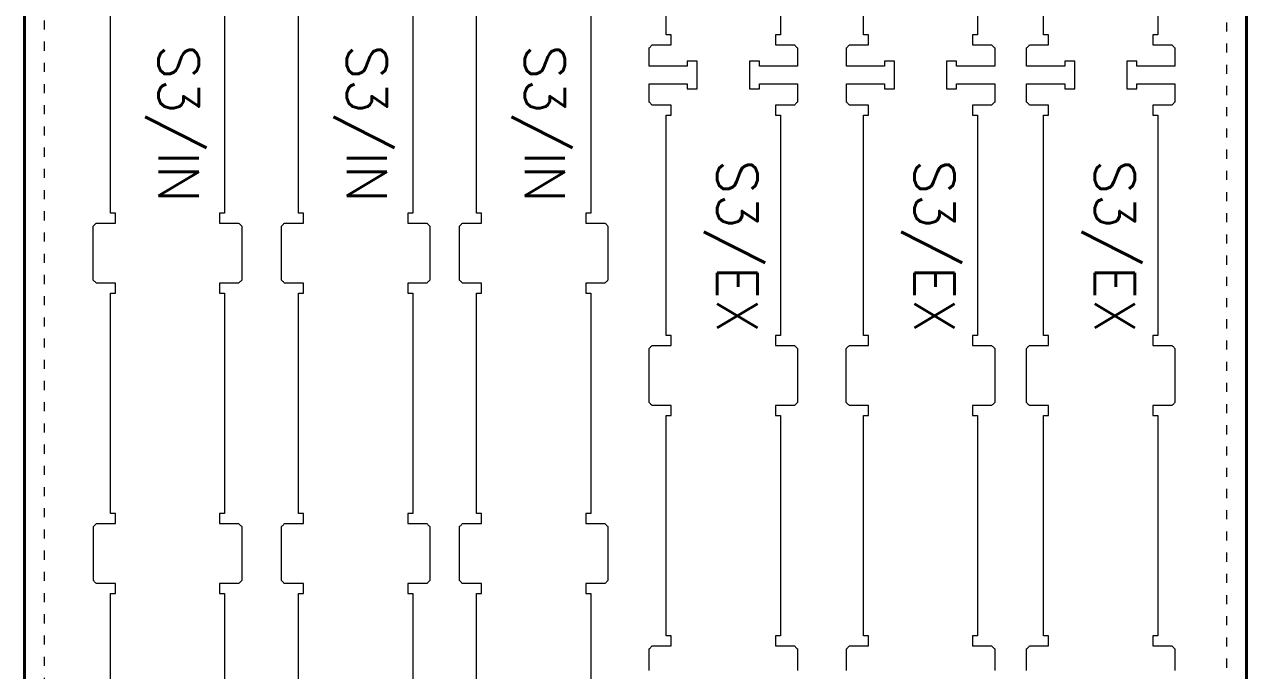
# Model space of a CAD drawing. Header units: millimetres. Extents: x 481 to 28351, y -1147 to 6765.
# Drawn here: x 14962 to 16182, y 4864 to 5509 of the extents above; entities that cross this region are included whole.
import ezdxf

# ---------------------------------------------------------------- set-up
doc = ezdxf.new("R2010")
doc.units = ezdxf.units.MM
doc.linetypes.add('DGN Style 5', pattern=[21.175771, 9.07533, -12.10044])
for name, color, linetype, lineweight in [('0_NOPRINT_TOLERANCE', 7, 'DGN Style 5', 0), ('BOARD_18MM_BIRCH-PLY', 73, 'Continuous', 40), ('CUTOUT_18MM_OUTSIDE', 201, 'Continuous', 0)]:
    doc.layers.add(name, color=color, linetype=linetype, lineweight=lineweight)
doc.layers.add('1_ANYTOOL_1MMDEEP_INSIDE', color=2, linetype='Continuous')
doc.styles.get("Standard").update_dxf_attribs({"font": 'romans.shx', "bigfont": 'hztxt.shx'})

msp = doc.modelspace()

# ---------------------------------------------------------------- linework, layer by layer
at = {"layer": '0_NOPRINT_TOLERANCE'}
msp.add_lwpolyline([(14982.1, 6463.6), (16162.1, 6463.6), (16162.1, 4063.6), (14982.1, 4063.6)], close=True, dxfattribs=at)
msp.add_lwpolyline([(14982.1, 6463.6), (16162.1, 6463.6), (16162.1, 4063.6), (14982.1, 4063.6)], close=True, dxfattribs=at)
at = {"layer": 'BOARD_18MM_BIRCH-PLY'}
msp.add_lwpolyline([(14962.1, 6483.6), (16182.1, 6483.6), (16182.1, 4043.6), (14962.1, 4043.6), (14962.1, 6483.6)], dxfattribs=at)
at = {"layer": 'CUTOUT_18MM_OUTSIDE'}
for points in [[(15048, 4852.3), (15048, 4874.3), (15048, 4896.3), (15048, 4918.3), (15048, 4940.3), (15049, 4940.3), (15050, 4940.3), (15051, 4940.3), (15052, 4940.3), (15053, 4940.3), (15053, 4942.3), (15053, 4944.3), (15053, 4946.3), (15053, 4948.3), (15053, 4950.3), (15049, 4950.3), (15045, 4950.3), (15042, 4950.3), (15038, 4950.3), (15034, 4950.3), (15033.4, 4950.9), (15032.8, 4951.5), (15032.2, 4952.1), (15031.6, 4952.7), (15031, 4953.3), (15031, 4964.1), (15031, 4974.9), (15031, 4985.7), (15031, 4996.5), (15031, 5007.3), (15031.6, 5007.9), (15032.2, 5008.5), (15032.8, 5009.1), (15033.4, 5009.7), (15034, 5010.3), (15038, 5010.3), (15042, 5010.3), (15045, 5010.3), (15049, 5010.3), (15053, 5010.3), (15053, 5012.3), (15053, 5014.3), (15053, 5016.3), (15053, 5018.3), (15053, 5020.3), (15052, 5020.3), (15051, 5020.3), (15050, 5020.3), (15049, 5020.3), (15048, 5020.3), (15048, 5064.3), (15048, 5108.3), (15048, 5152.3), (15047.9, 5196.3), (15047.9, 5240.3), (15048.9, 5240.3), (15049.9, 5240.3), (15050.9, 5240.3), (15051.9, 5240.3), (15052.9, 5240.3), (15052.9, 5242.3), (15052.9, 5244.3), (15052.9, 5246.3), (15052.9, 5248.3), (15052.9, 5250.3), (15048.9, 5250.3), (15044.9, 5250.3), (15041.9, 5250.3), (15037.9, 5250.3), (15033.9, 5250.3), (15033.3, 5250.9), (15032.7, 5251.5), (15032.1, 5252.1), (15031.5, 5252.7), (15030.9, 5253.3), (15030.9, 5264.1), (15030.9, 5274.9), (15030.9, 5285.7), (15030.9, 5296.5), (15030.9, 5307.3), (15031.5, 5307.9), (15032.1, 5308.5), (15032.7, 5309.1), (15033.3, 5309.7), (15033.9, 5310.3), (15037.9, 5310.3), (15041.9, 5310.3), (15044.9, 5310.3), (15048.9, 5310.3), (15052.9, 5310.3), (15052.9, 5312.3), (15052.9, 5314.3), (15052.9, 5316.3), (15052.9, 5318.3), (15052.9, 5320.3), (15051.9, 5320.3), (15050.9, 5320.3), (15049.9, 5320.3), (15048.9, 5320.3), (15047.9, 5320.3), (15048, 5364.3), (15048, 5408.3), (15048, 5452.3), (15048, 5496.3), (15048, 5540.3)], [(15162, 5540.3), (15162, 5496.3), (15162, 5452.3), (15162, 5408.3), (15162, 5364.3), (15162, 5320.3), (15161, 5320.3), (15160, 5320.3), (15159, 5320.3), (15158, 5320.3), (15157, 5320.3), (15157, 5318.3), (15157, 5316.3), (15157, 5314.3), (15157, 5312.3), (15157, 5310.3), (15161, 5310.3), (15165, 5310.3), (15169, 5310.3), (15172, 5310.3), (15176, 5310.3), (15176.6, 5309.7), (15177.2, 5309.1), (15177.8, 5308.5), (15178.4, 5307.9), (15179, 5307.3), (15179, 5296.5), (15179, 5285.7), (15179, 5274.9), (15179, 5264.1), (15179, 5253.3), (15178.4, 5252.7), (15177.8, 5252.1), (15177.2, 5251.5), (15176.6, 5250.9), (15176, 5250.3), (15172, 5250.3), (15169, 5250.3), (15165, 5250.3), (15161, 5250.3), (15157, 5250.3), (15157, 5248.3), (15157, 5246.3), (15157, 5244.3), (15157, 5242.3), (15157, 5240.3), (15158, 5240.3), (15159, 5240.3), (15160, 5240.3), (15161, 5240.3), (15162, 5240.3), (15162, 5196.3), (15162, 5152.3), (15162, 5108.3), (15162, 5064.3), (15162, 5020.3), (15161, 5020.3), (15160, 5020.3), (15159, 5020.3), (15158, 5020.3), (15157, 5020.3), (15157, 5018.3), (15157, 5016.3), (15157, 5014.3), (15157, 5012.3), (15157, 5010.3), (15161, 5010.3), (15165, 5010.3), (15169, 5010.3), (15172, 5010.3), (15176, 5010.3), (15176.6, 5009.7), (15177.2, 5009.1), (15177.8, 5008.5), (15178.4, 5007.9), (15179, 5007.3), (15179, 4996.5), (15179, 4985.7), (15179, 4974.9), (15179, 4964.1), (15179, 4953.3), (15178.4, 4952.7), (15177.8, 4952.1), (15177.2, 4951.5), (15176.6, 4950.9), (15176, 4950.3), (15172, 4950.3), (15169, 4950.3), (15165, 4950.3), (15161, 4950.3), (15157, 4950.3), (15157, 4948.3), (15157, 4946.3), (15157, 4944.3), (15157, 4942.3), (15157, 4940.3), (15158, 4940.3), (15159, 4940.3), (15160, 4940.3), (15161, 4940.3), (15162, 4940.3), (15162, 4918.3), (15162, 4896.3), (15162, 4874.3), (15162, 4852.3)], [(15235.8, 4852.3), (15235.8, 4874.3), (15235.8, 4896.3), (15235.8, 4918.3), (15235.8, 4940.3), (15236.8, 4940.3), (15237.8, 4940.3), (15238.8, 4940.3), (15239.8, 4940.3), (15240.8, 4940.3), (15240.8, 4942.3), (15240.8, 4944.3), (15240.8, 4946.3), (15240.8, 4948.3), (15240.8, 4950.3), (15236.8, 4950.3), (15232.8, 4950.3), (15229.8, 4950.3), (15225.8, 4950.3), (15221.8, 4950.3), (15221.2, 4950.9), (15220.6, 4951.5), (15220, 4952.1), (15219.4, 4952.7), (15218.8, 4953.3), (15218.8, 4964.1), (15218.8, 4974.9), (15218.8, 4985.7), (15218.8, 4996.5), (15218.8, 5007.3), (15219.4, 5007.9), (15220, 5008.5), (15220.6, 5009.1), (15221.2, 5009.7), (15221.8, 5010.3), (15225.8, 5010.3), (15229.8, 5010.3), (15232.8, 5010.3), (15236.8, 5010.3), (15240.8, 5010.3), (15240.8, 5012.3), (15240.8, 5014.3), (15240.8, 5016.3), (15240.8, 5018.3), (15240.8, 5020.3), (15239.8, 5020.3), (15238.8, 5020.3), (15237.8, 5020.3), (15236.8, 5020.3), (15235.8, 5020.3), (15235.8, 5064.3), (15235.8, 5108.3), (15235.8, 5152.3), (15235.8, 5196.3), (15235.8, 5240.3), (15236.8, 5240.3), (15237.8, 5240.3), (15238.8, 5240.3), (15239.8, 5240.3), (15240.8, 5240.3), (15240.8, 5242.3), (15240.8, 5244.3), (15240.8, 5246.3), (15240.8, 5248.3), (15240.8, 5250.3), (15236.8, 5250.3), (15232.8, 5250.3), (15229.8, 5250.3), (15225.8, 5250.3), (15221.8, 5250.3), (15221.2, 5250.9), (15220.6, 5251.5), (15220, 5252.1), (15219.4, 5252.7), (15218.8, 5253.3), (15218.8, 5264.1), (15218.8, 5274.9), (15218.8, 5285.7), (15218.8, 5296.5), (15218.8, 5307.3), (15219.4, 5307.9), (15220, 5308.5), (15220.6, 5309.1), (15221.2, 5309.7), (15221.8, 5310.3), (15225.8, 5310.3), (15229.8, 5310.3), (15232.8, 5310.3), (15236.8, 5310.3), (15240.8, 5310.3), (15240.8, 5312.3), (15240.8, 5314.3), (15240.8, 5316.3), (15240.8, 5318.3), (15240.8, 5320.3), (15239.8, 5320.3), (15238.8, 5320.3), (15237.8, 5320.3), (15236.8, 5320.3), (15235.8, 5320.3), (15235.8, 5364.3), (15235.8, 5408.3), (15235.8, 5452.3), (15235.8, 5496.3), (15235.8, 5540.3)], [(15349.8, 5540.3), (15349.8, 5496.3), (15349.8, 5452.3), (15349.8, 5408.3), (15349.8, 5364.3), (15349.8, 5320.3), (15348.8, 5320.3), (15347.8, 5320.3), (15346.8, 5320.3), (15345.8, 5320.3), (15344.8, 5320.3), (15344.8, 5318.3), (15344.8, 5316.3), (15344.8, 5314.3), (15344.8, 5312.3), (15344.8, 5310.3), (15348.8, 5310.3), (15352.8, 5310.3), (15356.8, 5310.3), (15359.8, 5310.3), (15363.8, 5310.3), (15364.4, 5309.7), (15365, 5309.1), (15365.6, 5308.5), (15366.2, 5307.9), (15366.8, 5307.3), (15366.8, 5296.5), (15366.8, 5285.7), (15366.8, 5274.9), (15366.8, 5264.1), (15366.8, 5253.3), (15366.2, 5252.7), (15365.6, 5252.1), (15365, 5251.5), (15364.4, 5250.9), (15363.8, 5250.3), (15359.8, 5250.3), (15356.8, 5250.3), (15352.8, 5250.3), (15348.8, 5250.3), (15344.8, 5250.3), (15344.8, 5248.3), (15344.8, 5246.3), (15344.8, 5244.3), (15344.8, 5242.3), (15344.8, 5240.3), (15345.8, 5240.3), (15346.8, 5240.3), (15347.8, 5240.3), (15348.8, 5240.3), (15349.8, 5240.3), (15349.8, 5196.3), (15349.8, 5152.3), (15349.8, 5108.3), (15349.8, 5064.3), (15349.8, 5020.3), (15348.8, 5020.3), (15347.8, 5020.3), (15346.8, 5020.3), (15345.8, 5020.3), (15344.8, 5020.3), (15344.8, 5018.3), (15344.8, 5016.3), (15344.8, 5014.3), (15344.8, 5012.3), (15344.8, 5010.3), (15348.8, 5010.3), (15352.8, 5010.3), (15356.8, 5010.3), (15359.8, 5010.3), (15363.8, 5010.3), (15364.4, 5009.7), (15365, 5009.1), (15365.6, 5008.5), (15366.2, 5007.9), (15366.8, 5007.3), (15366.8, 4996.5), (15366.8, 4985.7), (15366.8, 4974.9), (15366.8, 4964.1), (15366.8, 4953.3), (15366.2, 4952.7), (15365.6, 4952.1), (15365, 4951.5), (15364.4, 4950.9), (15363.8, 4950.3), (15359.8, 4950.3), (15356.8, 4950.3), (15352.8, 4950.3), (15348.8, 4950.3), (15344.8, 4950.3), (15344.8, 4948.3), (15344.8, 4946.3), (15344.8, 4944.3), (15344.8, 4942.3), (15344.8, 4940.3), (15345.8, 4940.3), (15346.8, 4940.3), (15347.8, 4940.3), (15348.8, 4940.3), (15349.8, 4940.3), (15349.8, 4918.3), (15349.8, 4896.3), (15349.8, 4874.3), (15349.8, 4852.3)], [(15413.5, 4852.3), (15413.5, 4874.3), (15413.5, 4896.3), (15413.5, 4918.3), (15413.5, 4940.3), (15414.5, 4940.3), (15415.5, 4940.3), (15416.5, 4940.3), (15417.5, 4940.3), (15418.5, 4940.3), (15418.5, 4942.3), (15418.5, 4944.3), (15418.5, 4946.3), (15418.5, 4948.3), (15418.5, 4950.3), (15414.5, 4950.3), (15410.5, 4950.3), (15407.5, 4950.3), (15403.5, 4950.3), (15399.5, 4950.3), (15398.9, 4950.9), (15398.3, 4951.5), (15397.7, 4952.1), (15397.1, 4952.7), (15396.5, 4953.3), (15396.5, 4964.1), (15396.5, 4974.9), (15396.5, 4985.7), (15396.5, 4996.5), (15396.5, 5007.3), (15397.1, 5007.9), (15397.7, 5008.5), (15398.3, 5009.1), (15398.9, 5009.7), (15399.5, 5010.3), (15403.5, 5010.3), (15407.5, 5010.3), (15410.5, 5010.3), (15414.5, 5010.3), (15418.5, 5010.3), (15418.5, 5012.3), (15418.5, 5014.3), (15418.5, 5016.3), (15418.5, 5018.3), (15418.5, 5020.3), (15417.5, 5020.3), (15416.5, 5020.3), (15415.5, 5020.3), (15414.5, 5020.3), (15413.5, 5020.3), (15413.5, 5064.3), (15413.5, 5108.3), (15413.5, 5152.3), (15413.5, 5196.3), (15413.5, 5240.3), (15414.5, 5240.3), (15415.5, 5240.3), (15416.5, 5240.3), (15417.5, 5240.3), (15418.5, 5240.3), (15418.5, 5242.3), (15418.5, 5244.3), (15418.5, 5246.3), (15418.5, 5248.3), (15418.5, 5250.3), (15414.5, 5250.3), (15410.5, 5250.3), (15407.5, 5250.3), (15403.5, 5250.3), (15399.5, 5250.3), (15398.9, 5250.9), (15398.3, 5251.5), (15397.7, 5252.1), (15397.1, 5252.7), (15396.5, 5253.3), (15396.5, 5264.1), (15396.5, 5274.9), (15396.5, 5285.7), (15396.5, 5296.5), (15396.5, 5307.3), (15397.1, 5307.9), (15397.7, 5308.5), (15398.3, 5309.1), (15398.9, 5309.7), (15399.5, 5310.3), (15403.5, 5310.3), (15407.5, 5310.3), (15410.5, 5310.3), (15414.5, 5310.3), (15418.5, 5310.3), (15418.5, 5312.3), (15418.5, 5314.3), (15418.5, 5316.3), (15418.5, 5318.3), (15418.5, 5320.3), (15417.5, 5320.3), (15416.5, 5320.3), (15415.5, 5320.3), (15414.5, 5320.3), (15413.5, 5320.3), (15413.5, 5364.3), (15413.5, 5408.3), (15413.5, 5452.3), (15413.5, 5496.3), (15413.5, 5540.3)], [(15527.5, 5540.3), (15527.5, 5496.3), (15527.5, 5452.3), (15527.6, 5408.3), (15527.6, 5364.3), (15527.6, 5320.3), (15526.6, 5320.3), (15525.6, 5320.3), (15524.6, 5320.3), (15523.6, 5320.3), (15522.6, 5320.3), (15522.6, 5318.3), (15522.6, 5316.3), (15522.6, 5314.3), (15522.6, 5312.3), (15522.6, 5310.3), (15526.6, 5310.3), (15530.6, 5310.3), (15534.6, 5310.3), (15537.6, 5310.3), (15541.6, 5310.3), (15542.2, 5309.7), (15542.8, 5309.1), (15543.4, 5308.5), (15544, 5307.9), (15544.6, 5307.3), (15544.6, 5296.5), (15544.6, 5285.7), (15544.6, 5274.9), (15544.6, 5264.1), (15544.6, 5253.3), (15544, 5252.7), (15543.4, 5252.1), (15542.8, 5251.5), (15542.2, 5250.9), (15541.6, 5250.3), (15537.6, 5250.3), (15534.6, 5250.3), (15530.6, 5250.3), (15526.6, 5250.3), (15522.6, 5250.3), (15522.6, 5248.3), (15522.6, 5246.3), (15522.6, 5244.3), (15522.6, 5242.3), (15522.6, 5240.3), (15523.6, 5240.3), (15524.6, 5240.3), (15525.6, 5240.3), (15526.6, 5240.3), (15527.6, 5240.3), (15527.6, 5196.3), (15527.6, 5152.3), (15527.6, 5108.3), (15527.6, 5064.3), (15527.5, 5020.3), (15526.5, 5020.3), (15525.5, 5020.3), (15524.5, 5020.3), (15523.5, 5020.3), (15522.5, 5020.3), (15522.5, 5018.3), (15522.5, 5016.3), (15522.5, 5014.3), (15522.5, 5012.3), (15522.5, 5010.3), (15526.5, 5010.3), (15530.5, 5010.3), (15534.5, 5010.3), (15537.5, 5010.3), (15541.5, 5010.3), (15542.1, 5009.7), (15542.7, 5009.1), (15543.3, 5008.5), (15543.9, 5007.9), (15544.5, 5007.3), (15544.5, 4996.5), (15544.5, 4985.7), (15544.5, 4974.9), (15544.5, 4964.1), (15544.5, 4953.3), (15543.9, 4952.7), (15543.3, 4952.1), (15542.7, 4951.5), (15542.1, 4950.9), (15541.5, 4950.3), (15537.5, 4950.3), (15534.5, 4950.3), (15530.5, 4950.3), (15526.5, 4950.3), (15522.5, 4950.3), (15522.5, 4948.3), (15522.5, 4946.3), (15522.5, 4944.3), (15522.5, 4942.3), (15522.5, 4940.3), (15523.5, 4940.3), (15524.5, 4940.3), (15525.5, 4940.3), (15526.5, 4940.3), (15527.5, 4940.3), (15527.5, 4918.3), (15527.5, 4896.3), (15527.5, 4874.3), (15527.5, 4852.3)], [(15585.8, 4863.5), (15585.8, 4874.3), (15585.8, 4885.1), (15586.4, 4885.7), (15587, 4886.3), (15587.6, 4886.9), (15588.2, 4887.5), (15588.8, 4888.1), (15592.8, 4888.1), (15596.8, 4888.1), (15599.8, 4888.1), (15603.8, 4888.1), (15607.8, 4888.1), (15607.8, 4890.1), (15607.8, 4892.1), (15607.8, 4894.1), (15607.8, 4896.1), (15607.8, 4898.1), (15606.8, 4898.1), (15605.8, 4898.1), (15604.8, 4898.1), (15603.8, 4898.1), (15602.8, 4898.1), (15602.8, 4942.1), (15602.8, 4986.1), (15602.8, 5030.1), (15602.8, 5074.1), (15602.8, 5118.1), (15603.8, 5118.1), (15604.8, 5118.1), (15605.8, 5118.1), (15606.8, 5118.1), (15607.8, 5118.1), (15607.8, 5120.1), (15607.8, 5122.1), (15607.8, 5124.1), (15607.8, 5126.1), (15607.8, 5128.1), (15603.8, 5128.1), (15599.8, 5128.1), (15596.8, 5128.1), (15592.8, 5128.1), (15588.8, 5128.1), (15588.2, 5128.7), (15587.6, 5129.3), (15587, 5129.9), (15586.4, 5130.5), (15585.8, 5131.1), (15585.8, 5141.9), (15585.8, 5152.7), (15585.8, 5163.5), (15585.8, 5174.3), (15585.8, 5185.1), (15586.4, 5185.7), (15587, 5186.3), (15587.6, 5186.9), (15588.2, 5187.5), (15588.8, 5188.1), (15592.8, 5188.1), (15596.8, 5188.1), (15599.8, 5188.1), (15603.8, 5188.1), (15607.8, 5188.1), (15607.8, 5190.1), (15607.8, 5192.1), (15607.8, 5194.1), (15607.8, 5196.1), (15607.8, 5198.1), (15606.8, 5198.1), (15605.8, 5198.1), (15604.8, 5198.1), (15603.8, 5198.1), (15602.8, 5198.1), (15602.8, 5242.1), (15602.8, 5286.1), (15602.8, 5330.1), (15602.8, 5374.1), (15602.8, 5418.1), (15603.8, 5418.1), (15604.8, 5418.1), (15605.8, 5418.1), (15606.8, 5418.1), (15607.8, 5418.1), (15607.8, 5420.1), (15607.8, 5422.1), (15607.8, 5424.1), (15607.8, 5426.1), (15607.8, 5428.1), (15603.8, 5428.1), (15599.8, 5428.1), (15596.8, 5428.1), (15592.8, 5428.1), (15588.8, 5428.1), (15588.2, 5428.7), (15587.6, 5429.3), (15587, 5429.9), (15586.4, 5430.5), (15585.8, 5431.1), (15585.8, 5434.7), (15585.8, 5438.3), (15585.8, 5442.2), (15585.8, 5445.8), (15585.8, 5449.4), (15593.6, 5449.4), (15600.4, 5449.4), (15608.2, 5449.4), (15616, 5449.4), (15623.8, 5449.4), (15623.8, 5448.4), (15623.8, 5447.4), (15623.8, 5446.4), (15623.8, 5445.4), (15623.8, 5444.4), (15625.8, 5444.4), (15627.8, 5444.4), (15629.8, 5444.4), (15631.8, 5444.4), (15633.8, 5444.4), (15633.8, 5450), (15633.8, 5455.3), (15633.8, 5460.9), (15633.8, 5466.3), (15633.8, 5471.9), (15631.8, 5471.9), (15629.8, 5471.9), (15627.8, 5471.9), (15625.8, 5471.9), (15623.8, 5471.9), (15623.8, 5470.9), (15623.8, 5469.9), (15623.8, 5468.9), (15623.8, 5467.9), (15623.8, 5466.9), (15616, 5466.9), (15608.2, 5466.9), (15600.4, 5466.9), (15593.6, 5466.9), (15585.8, 5466.9), (15585.8, 5470.5), (15585.8, 5474.1), (15585.8, 5477.7), (15585.8, 5481.5), (15585.8, 5485.1), (15586.4, 5485.7), (15587, 5486.3), (15587.6, 5486.9), (15588.2, 5487.5), (15588.8, 5488.1), (15592.8, 5488.1), (15596.8, 5488.1), (15599.8, 5488.1), (15603.8, 5488.1), (15607.8, 5488.1), (15607.8, 5490.1), (15607.8, 5492.1), (15607.8, 5494.1), (15607.8, 5496.1), (15607.8, 5498.1), (15606.8, 5498.1), (15605.8, 5498.1), (15604.8, 5498.1), (15603.8, 5498.1), (15602.8, 5498.1), (15602.8, 5520.1)], [(15716.8, 5520.1), (15716.8, 5498.1), (15715.8, 5498.1), (15714.8, 5498.1), (15713.8, 5498.1), (15712.8, 5498.1), (15711.8, 5498.1), (15711.8, 5496.1), (15711.8, 5494.1), (15711.8, 5492.1), (15711.8, 5490.1), (15711.8, 5488.1), (15715.8, 5488.1), (15719.8, 5488.1), (15723.8, 5488.1), (15726.8, 5488.1), (15730.8, 5488.1), (15731.4, 5487.5), (15732, 5486.9), (15732.6, 5486.3), (15733.2, 5485.7), (15733.8, 5485.1), (15733.8, 5481.5), (15733.8, 5477.7), (15733.8, 5474.1), (15733.8, 5470.5), (15733.8, 5466.9), (15726, 5466.9), (15719.2, 5466.9), (15711.4, 5466.9), (15703.6, 5466.9), (15695.8, 5466.9), (15695.8, 5467.9), (15695.8, 5468.9), (15695.8, 5469.9), (15695.8, 5470.9), (15695.8, 5471.9), (15693.8, 5471.9), (15691.8, 5471.9), (15689.8, 5471.9), (15687.8, 5471.9), (15685.8, 5471.9), (15685.8, 5466.3), (15685.8, 5460.9), (15685.8, 5455.3), (15685.8, 5450), (15685.8, 5444.4), (15687.8, 5444.4), (15689.8, 5444.4), (15691.8, 5444.4), (15693.8, 5444.4), (15695.8, 5444.4), (15695.8, 5445.4), (15695.8, 5446.4), (15695.8, 5447.4), (15695.8, 5448.4), (15695.8, 5449.4), (15703.6, 5449.4), (15711.4, 5449.4), (15719.2, 5449.4), (15726, 5449.4), (15733.8, 5449.4), (15733.8, 5445.8), (15733.8, 5442.2), (15733.8, 5438.3), (15733.8, 5434.7), (15733.8, 5431.1), (15733.2, 5430.5), (15732.6, 5429.9), (15732, 5429.3), (15731.4, 5428.7), (15730.8, 5428.1), (15726.8, 5428.1), (15723.8, 5428.1), (15719.8, 5428.1), (15715.8, 5428.1), (15711.8, 5428.1), (15711.8, 5426.1), (15711.8, 5424.1), (15711.8, 5422.1), (15711.8, 5420.1), (15711.8, 5418.1), (15712.8, 5418.1), (15713.8, 5418.1), (15714.8, 5418.1), (15715.8, 5418.1), (15716.8, 5418.1), (15716.8, 5374.1), (15716.8, 5330.1), (15716.8, 5286.1), (15716.8, 5242.1), (15716.8, 5198.1), (15715.8, 5198.1), (15714.8, 5198.1), (15713.8, 5198.1), (15712.8, 5198.1), (15711.8, 5198.1), (15711.8, 5196.1), (15711.8, 5194.1), (15711.8, 5192.1), (15711.8, 5190.1), (15711.8, 5188.1), (15715.8, 5188.1), (15719.8, 5188.1), (15723.8, 5188.1), (15726.8, 5188.1), (15730.8, 5188.1), (15731.4, 5187.5), (15732, 5186.9), (15732.6, 5186.3), (15733.2, 5185.7), (15733.8, 5185.1), (15733.8, 5174.3), (15733.8, 5163.5), (15733.8, 5152.7), (15733.8, 5141.9), (15733.8, 5131.1), (15733.2, 5130.5), (15732.6, 5129.9), (15732, 5129.3), (15731.4, 5128.7), (15730.8, 5128.1), (15726.8, 5128.1), (15723.8, 5128.1), (15719.8, 5128.1), (15715.8, 5128.1), (15711.8, 5128.1), (15711.8, 5126.1), (15711.8, 5124.1), (15711.8, 5122.1), (15711.8, 5120.1), (15711.8, 5118.1), (15712.8, 5118.1), (15713.8, 5118.1), (15714.8, 5118.1), (15715.8, 5118.1), (15716.8, 5118.1), (15716.8, 5074.1), (15716.8, 5030.1), (15716.8, 4986.1), (15716.8, 4942.1), (15716.8, 4898.1), (15715.8, 4898.1), (15714.8, 4898.1), (15713.8, 4898.1), (15712.8, 4898.1), (15711.8, 4898.1), (15711.8, 4896.1), (15711.8, 4894.1), (15711.8, 4892.1), (15711.8, 4890.1), (15711.8, 4888.1), (15715.8, 4888.1), (15719.8, 4888.1), (15723.8, 4888.1), (15726.8, 4888.1), (15730.8, 4888.1), (15731.4, 4887.5), (15732, 4886.9), (15732.6, 4886.3), (15733.2, 4885.7), (15733.8, 4885.1), (15733.8, 4874.3), (15733.8, 4863.5)], [(15782.7, 4863.5), (15782.7, 4874.3), (15782.7, 4885.1), (15783.3, 4885.7), (15783.9, 4886.3), (15784.5, 4886.9), (15785.1, 4887.5), (15785.7, 4888.1), (15789.7, 4888.1), (15793.7, 4888.1), (15796.6, 4888.1), (15800.6, 4888.1), (15804.6, 4888.1), (15804.6, 4890.1), (15804.6, 4892.1), (15804.6, 4894.1), (15804.6, 4896.1), (15804.6, 4898.1), (15803.6, 4898.1), (15802.6, 4898.1), (15801.6, 4898.1), (15800.6, 4898.1), (15799.6, 4898.1), (15799.6, 4942.1), (15799.6, 4986.1), (15799.6, 5030.1), (15799.6, 5074.1), (15799.6, 5118.1), (15800.6, 5118.1), (15801.6, 5118.1), (15802.6, 5118.1), (15803.6, 5118.1), (15804.6, 5118.1), (15804.6, 5120.1), (15804.6, 5122.1), (15804.6, 5124.1), (15804.6, 5126.1), (15804.6, 5128.1), (15800.6, 5128.1), (15796.6, 5128.1), (15793.6, 5128.1), (15789.6, 5128.1), (15785.6, 5128.1), (15785, 5128.7), (15784.4, 5129.3), (15783.8, 5129.9), (15783.2, 5130.5), (15782.6, 5131.1), (15782.6, 5141.9), (15782.6, 5152.7), (15782.6, 5163.5), (15782.6, 5174.3), (15782.6, 5185.1), (15783.2, 5185.7), (15783.8, 5186.3), (15784.4, 5186.9), (15785, 5187.5), (15785.6, 5188.1), (15789.6, 5188.1), (15793.6, 5188.1), (15796.6, 5188.1), (15800.6, 5188.1), (15804.6, 5188.1), (15804.6, 5190.1), (15804.6, 5192.1), (15804.6, 5194.1), (15804.6, 5196.1), (15804.6, 5198.1), (15803.6, 5198.1), (15802.6, 5198.1), (15801.6, 5198.1), (15800.6, 5198.1), (15799.6, 5198.1), (15799.6, 5242.1), (15799.6, 5286.1), (15799.6, 5330.1), (15799.7, 5374.1), (15799.7, 5418.1), (15800.7, 5418.1), (15801.7, 5418.1), (15802.7, 5418.1), (15803.7, 5418.1), (15804.7, 5418.1), (15804.7, 5420.1), (15804.7, 5422.1), (15804.7, 5424.1), (15804.7, 5426.1), (15804.7, 5428.1), (15800.7, 5428.1), (15796.7, 5428.1), (15793.7, 5428.1), (15789.7, 5428.1), (15785.7, 5428.1), (15785.1, 5428.7), (15784.5, 5429.3), (15783.9, 5429.9), (15783.3, 5430.5), (15782.7, 5431.1), (15782.7, 5434.7), (15782.7, 5438.3), (15782.7, 5442.2), (15782.7, 5445.8), (15782.7, 5449.4), (15790.5, 5449.4), (15797.3, 5449.4), (15805.1, 5449.4), (15812.9, 5449.4), (15820.7, 5449.4), (15820.7, 5448.4), (15820.7, 5447.4), (15820.7, 5446.4), (15820.7, 5445.4), (15820.7, 5444.4), (15822.7, 5444.4), (15824.7, 5444.4), (15826.7, 5444.4), (15828.7, 5444.4), (15830.7, 5444.4), (15830.7, 5450), (15830.7, 5455.3), (15830.7, 5460.9), (15830.7, 5466.3), (15830.7, 5471.9), (15828.7, 5471.9), (15826.7, 5471.9), (15824.7, 5471.9), (15822.7, 5471.9), (15820.7, 5471.9), (15820.7, 5470.9), (15820.7, 5469.9), (15820.7, 5468.9), (15820.7, 5467.9), (15820.7, 5466.9), (15812.9, 5466.9), (15805.1, 5466.9), (15797.3, 5466.9), (15790.5, 5466.9), (15782.7, 5466.9), (15782.7, 5470.5), (15782.7, 5474.1), (15782.7, 5477.7), (15782.7, 5481.5), (15782.7, 5485.1), (15783.3, 5485.7), (15783.9, 5486.3), (15784.5, 5486.9), (15785.1, 5487.5), (15785.7, 5488.1), (15789.7, 5488.1), (15793.7, 5488.1), (15796.7, 5488.1), (15800.7, 5488.1), (15804.7, 5488.1), (15804.7, 5490.1), (15804.7, 5492.1), (15804.7, 5494.1), (15804.7, 5496.1), (15804.7, 5498.1), (15803.7, 5498.1), (15802.7, 5498.1), (15801.7, 5498.1), (15800.7, 5498.1), (15799.7, 5498.1), (15799.7, 5520.1)], [(15913.7, 5520.1), (15913.7, 5498.1), (15912.7, 5498.1), (15911.7, 5498.1), (15910.7, 5498.1), (15909.7, 5498.1), (15908.7, 5498.1), (15908.7, 5496.1), (15908.7, 5494.1), (15908.7, 5492.1), (15908.7, 5490.1), (15908.7, 5488.1), (15912.7, 5488.1), (15916.7, 5488.1), (15920.7, 5488.1), (15923.7, 5488.1), (15927.7, 5488.1), (15928.3, 5487.5), (15928.9, 5486.9), (15929.5, 5486.3), (15930.1, 5485.7), (15930.7, 5485.1), (15930.7, 5481.5), (15930.7, 5477.7), (15930.7, 5474.1), (15930.7, 5470.5), (15930.7, 5466.9), (15922.9, 5466.9), (15916.1, 5466.9), (15908.3, 5466.9), (15900.5, 5466.9), (15892.7, 5466.9), (15892.7, 5467.9), (15892.7, 5468.9), (15892.7, 5469.9), (15892.7, 5470.9), (15892.7, 5471.9), (15890.7, 5471.9), (15888.7, 5471.9), (15886.7, 5471.9), (15884.7, 5471.9), (15882.7, 5471.9), (15882.7, 5466.3), (15882.7, 5460.9), (15882.7, 5455.3), (15882.7, 5450), (15882.7, 5444.4), (15884.7, 5444.4), (15886.7, 5444.4), (15888.7, 5444.4), (15890.7, 5444.4), (15892.7, 5444.4), (15892.7, 5445.4), (15892.7, 5446.4), (15892.7, 5447.4), (15892.7, 5448.4), (15892.7, 5449.4), (15900.5, 5449.4), (15908.3, 5449.4), (15916.1, 5449.4), (15922.9, 5449.4), (15930.7, 5449.4), (15930.7, 5445.8), (15930.7, 5442.2), (15930.7, 5438.3), (15930.7, 5434.7), (15930.7, 5431.1), (15930.1, 5430.5), (15929.5, 5429.9), (15928.9, 5429.3), (15928.3, 5428.7), (15927.7, 5428.1), (15923.7, 5428.1), (15920.7, 5428.1), (15916.7, 5428.1), (15912.7, 5428.1), (15908.7, 5428.1), (15908.7, 5426.1), (15908.7, 5424.1), (15908.7, 5422.1), (15908.7, 5420.1), (15908.7, 5418.1), (15909.7, 5418.1), (15910.7, 5418.1), (15911.7, 5418.1), (15912.7, 5418.1), (15913.7, 5418.1), (15913.7, 5374.1), (15913.7, 5330.1), (15913.7, 5286.1), (15913.7, 5242.1), (15913.7, 5198.1), (15912.7, 5198.1), (15911.7, 5198.1), (15910.7, 5198.1), (15909.7, 5198.1), (15908.7, 5198.1), (15908.7, 5196.1), (15908.7, 5194.1), (15908.7, 5192.1), (15908.7, 5190.1), (15908.7, 5188.1), (15912.7, 5188.1), (15916.7, 5188.1), (15920.7, 5188.1), (15923.7, 5188.1), (15927.7, 5188.1), (15928.3, 5187.5), (15928.9, 5186.9), (15929.5, 5186.3), (15930.1, 5185.7), (15930.7, 5185.1), (15930.7, 5174.3), (15930.7, 5163.5), (15930.7, 5152.7), (15930.7, 5141.9), (15930.7, 5131.1), (15930.1, 5130.5), (15929.5, 5129.9), (15928.9, 5129.3), (15928.3, 5128.7), (15927.7, 5128.1), (15923.7, 5128.1), (15920.7, 5128.1), (15916.7, 5128.1), (15912.7, 5128.1), (15908.7, 5128.1), (15908.7, 5126.1), (15908.7, 5124.1), (15908.7, 5122.1), (15908.7, 5120.1), (15908.7, 5118.1), (15909.7, 5118.1), (15910.7, 5118.1), (15911.7, 5118.1), (15912.7, 5118.1), (15913.7, 5118.1), (15913.7, 5074.1), (15913.7, 5030.1), (15913.7, 4986.1), (15913.7, 4942.1), (15913.7, 4898.1), (15912.7, 4898.1), (15911.7, 4898.1), (15910.7, 4898.1), (15909.7, 4898.1), (15908.7, 4898.1), (15908.7, 4896.1), (15908.7, 4894.1), (15908.7, 4892.1), (15908.7, 4890.1), (15908.7, 4888.1), (15912.7, 4888.1), (15916.7, 4888.1), (15920.7, 4888.1), (15923.7, 4888.1), (15927.7, 4888.1), (15928.3, 4887.5), (15928.9, 4886.9), (15929.5, 4886.3), (15930.1, 4885.7), (15930.7, 4885.1), (15930.7, 4874.3), (15930.7, 4863.5)], [(15962.6, 4863.5), (15962.6, 4874.3), (15962.6, 4885.1), (15963.2, 4885.7), (15963.8, 4886.3), (15964.4, 4886.9), (15965, 4887.5), (15965.6, 4888.1), (15969.6, 4888.1), (15973.6, 4888.1), (15976.6, 4888.1), (15980.6, 4888.1), (15984.6, 4888.1), (15984.6, 4890.1), (15984.6, 4892.1), (15984.6, 4894.1), (15984.6, 4896.1), (15984.6, 4898.1), (15983.6, 4898.1), (15982.6, 4898.1), (15981.6, 4898.1), (15980.6, 4898.1), (15979.6, 4898.1), (15979.6, 4942.1), (15979.6, 4986.1), (15979.5, 5030.1), (15979.5, 5074.1), (15979.5, 5118.1), (15980.5, 5118.1), (15981.5, 5118.1), (15982.5, 5118.1), (15983.5, 5118.1), (15984.5, 5118.1), (15984.5, 5120.1), (15984.5, 5122.1), (15984.5, 5124.1), (15984.5, 5126.1), (15984.5, 5128.1), (15980.5, 5128.1), (15976.5, 5128.1), (15973.5, 5128.1), (15969.5, 5128.1), (15965.5, 5128.1), (15964.9, 5128.7), (15964.3, 5129.3), (15963.7, 5129.9), (15963.1, 5130.5), (15962.5, 5131.1), (15962.5, 5141.9), (15962.5, 5152.7), (15962.5, 5163.5), (15962.5, 5174.3), (15962.5, 5185.1), (15963.1, 5185.7), (15963.7, 5186.3), (15964.3, 5186.9), (15964.9, 5187.5), (15965.5, 5188.1), (15969.5, 5188.1), (15973.5, 5188.1), (15976.5, 5188.1), (15980.5, 5188.1), (15984.5, 5188.1), (15984.5, 5190.1), (15984.5, 5192.1), (15984.5, 5194.1), (15984.5, 5196.1), (15984.5, 5198.1), (15983.5, 5198.1), (15982.5, 5198.1), (15981.5, 5198.1), (15980.5, 5198.1), (15979.5, 5198.1), (15979.5, 5242.1), (15979.6, 5286.1), (15979.6, 5330.1), (15979.6, 5374.1), (15979.6, 5418.1), (15980.6, 5418.1), (15981.6, 5418.1), (15982.6, 5418.1), (15983.6, 5418.1), (15984.6, 5418.1), (15984.6, 5420.1), (15984.6, 5422.1), (15984.6, 5424.1), (15984.6, 5426.1), (15984.6, 5428.1), (15980.6, 5428.1), (15976.6, 5428.1), (15973.6, 5428.1), (15969.6, 5428.1), (15965.6, 5428.1), (15965, 5428.7), (15964.4, 5429.3), (15963.8, 5429.9), (15963.2, 5430.5), (15962.6, 5431.1), (15962.6, 5434.7), (15962.6, 5438.3), (15962.6, 5442.2), (15962.6, 5445.8), (15962.6, 5449.4), (15970.4, 5449.4), (15977.2, 5449.4), (15985, 5449.4), (15992.8, 5449.4), (16000.6, 5449.4), (16000.6, 5448.4), (16000.6, 5447.4), (16000.6, 5446.4), (16000.6, 5445.4), (16000.6, 5444.4), (16002.6, 5444.4), (16004.6, 5444.4), (16006.6, 5444.4), (16008.6, 5444.4), (16010.6, 5444.4), (16010.6, 5450), (16010.6, 5455.3), (16010.6, 5460.9), (16010.6, 5466.3), (16010.6, 5471.9), (16008.6, 5471.9), (16006.6, 5471.9), (16004.6, 5471.9), (16002.6, 5471.9), (16000.6, 5471.9), (16000.6, 5470.9), (16000.6, 5469.9), (16000.6, 5468.9), (16000.6, 5467.9), (16000.6, 5466.9), (15992.8, 5466.9), (15985, 5466.9), (15977.2, 5466.9), (15970.4, 5466.9), (15962.6, 5466.9), (15962.6, 5470.5), (15962.6, 5474.1), (15962.6, 5477.7), (15962.6, 5481.5), (15962.6, 5485.1), (15963.2, 5485.7), (15963.8, 5486.3), (15964.4, 5486.9), (15965, 5487.5), (15965.6, 5488.1), (15969.6, 5488.1), (15973.6, 5488.1), (15976.6, 5488.1), (15980.6, 5488.1), (15984.6, 5488.1), (15984.6, 5490.1), (15984.6, 5492.1), (15984.6, 5494.1), (15984.6, 5496.1), (15984.6, 5498.1), (15983.6, 5498.1), (15982.6, 5498.1), (15981.6, 5498.1), (15980.6, 5498.1), (15979.6, 5498.1), (15979.6, 5520.1)], [(16093.6, 5520.1), (16093.6, 5498.1), (16092.6, 5498.1), (16091.6, 5498.1), (16090.6, 5498.1), (16089.6, 5498.1), (16088.6, 5498.1), (16088.6, 5496.1), (16088.6, 5494.1), (16088.6, 5492.1), (16088.6, 5490.1), (16088.6, 5488.1), (16092.6, 5488.1), (16096.6, 5488.1), (16100.6, 5488.1), (16103.6, 5488.1), (16107.6, 5488.1), (16108.2, 5487.5), (16108.8, 5486.9), (16109.4, 5486.3), (16110, 5485.7), (16110.6, 5485.1), (16110.6, 5481.5), (16110.6, 5477.7), (16110.6, 5474.1), (16110.6, 5470.5), (16110.6, 5466.9), (16102.8, 5466.9), (16096, 5466.9), (16088.2, 5466.9), (16080.4, 5466.9), (16072.6, 5466.9), (16072.6, 5467.9), (16072.6, 5468.9), (16072.6, 5469.9), (16072.6, 5470.9), (16072.6, 5471.9), (16070.6, 5471.9), (16068.6, 5471.9), (16066.6, 5471.9), (16064.6, 5471.9), (16062.6, 5471.9), (16062.6, 5466.3), (16062.6, 5460.9), (16062.6, 5455.3), (16062.6, 5450), (16062.6, 5444.4), (16064.6, 5444.4), (16066.6, 5444.4), (16068.6, 5444.4), (16070.6, 5444.4), (16072.6, 5444.4), (16072.6, 5445.4), (16072.6, 5446.4), (16072.6, 5447.4), (16072.6, 5448.4), (16072.6, 5449.4), (16080.4, 5449.4), (16088.2, 5449.4), (16096, 5449.4), (16102.8, 5449.4), (16110.6, 5449.4), (16110.6, 5445.8), (16110.6, 5442.2), (16110.6, 5438.3), (16110.6, 5434.7), (16110.6, 5431.1), (16110, 5430.5), (16109.4, 5429.9), (16108.8, 5429.3), (16108.2, 5428.7), (16107.6, 5428.1), (16103.6, 5428.1), (16100.6, 5428.1), (16096.6, 5428.1), (16092.6, 5428.1), (16088.6, 5428.1), (16088.6, 5426.1), (16088.6, 5424.1), (16088.6, 5422.1), (16088.6, 5420.1), (16088.6, 5418.1), (16089.6, 5418.1), (16090.6, 5418.1), (16091.6, 5418.1), (16092.6, 5418.1), (16093.6, 5418.1), (16093.6, 5374.1), (16093.6, 5330.1), (16093.6, 5286.1), (16093.6, 5242.1), (16093.6, 5198.1), (16092.6, 5198.1), (16091.6, 5198.1), (16090.6, 5198.1), (16089.6, 5198.1), (16088.6, 5198.1), (16088.6, 5196.1), (16088.6, 5194.1), (16088.6, 5192.1), (16088.6, 5190.1), (16088.6, 5188.1), (16092.6, 5188.1), (16096.6, 5188.1), (16100.6, 5188.1), (16103.6, 5188.1), (16107.6, 5188.1), (16108.2, 5187.5), (16108.8, 5186.9), (16109.4, 5186.3), (16110, 5185.7), (16110.6, 5185.1), (16110.6, 5174.3), (16110.6, 5163.5), (16110.6, 5152.7), (16110.6, 5141.9), (16110.6, 5131.1), (16110, 5130.5), (16109.4, 5129.9), (16108.8, 5129.3), (16108.2, 5128.7), (16107.6, 5128.1), (16103.6, 5128.1), (16100.6, 5128.1), (16096.6, 5128.1), (16092.6, 5128.1), (16088.6, 5128.1), (16088.6, 5126.1), (16088.6, 5124.1), (16088.6, 5122.1), (16088.6, 5120.1), (16088.6, 5118.1), (16089.6, 5118.1), (16090.6, 5118.1), (16091.6, 5118.1), (16092.6, 5118.1), (16093.6, 5118.1), (16093.6, 5074.1), (16093.6, 5030.1), (16093.6, 4986.1), (16093.6, 4942.1), (16093.6, 4898.1), (16092.6, 4898.1), (16091.6, 4898.1), (16090.6, 4898.1), (16089.6, 4898.1), (16088.6, 4898.1), (16088.6, 4896.1), (16088.6, 4894.1), (16088.6, 4892.1), (16088.6, 4890.1), (16088.6, 4888.1), (16092.6, 4888.1), (16096.6, 4888.1), (16100.6, 4888.1), (16103.6, 4888.1), (16107.6, 4888.1), (16108.2, 4887.5), (16108.8, 4886.9), (16109.4, 4886.3), (16110, 4885.7), (16110.6, 4885.1), (16110.6, 4874.3), (16110.6, 4863.5)]]:
    msp.add_lwpolyline(points, dxfattribs=at)

# ---------------------------------------------------------------- texts
at = {"layer": '1_ANYTOOL_1MMDEEP_INSIDE', "char_height": 40, "width": 408.414, "attachment_point": 7, "rotation": 270}
for s, insert in [('S3/IN', (15082.8, 5488.3)), ('S3/IN', (15270.7, 5488.3)), ('S3/IN', (15448.4, 5488.3)), ('S3/EX', (15640.5, 5373.6)), ('S3/EX', (15837.4, 5373.6)), ('S3/EX', (16017.3, 5373.6))]:
    msp.add_mtext(s, dxfattribs=dict(at, insert=insert))

doc.saveas('drawing.dxf')
